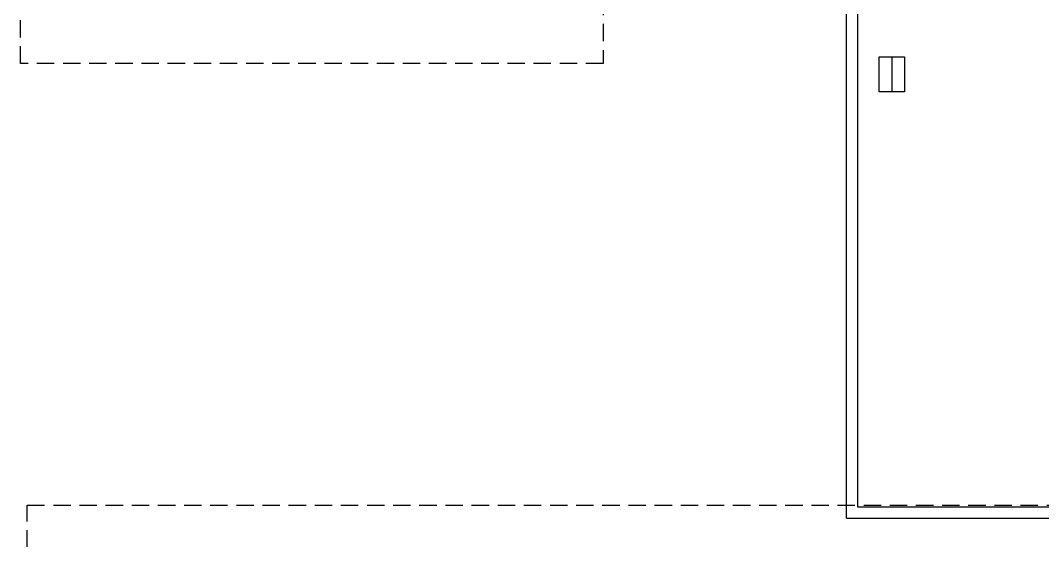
# Model space of a CAD drawing. Header units: millimetres. Extents: x 49154 to 181784, y 28275 to 149577.
# Drawn here: x 49154 to 101941, y 75325 to 102184 of the extents above; entities that cross this region are included whole.
import ezdxf

# ---------------------------------------------------------------- set-up
doc = ezdxf.new("R2010")
doc.units = ezdxf.units.MM
doc.header["$LTSCALE"] = 300
doc.linetypes.add('H1', pattern=[1.5, 1, -0.5])
doc.layers.add('A-ELE-8', color=8, linetype='Continuous')
doc.layers.add('BOUNDARY_추후 증축', color=7, linetype='H1')

msp = doc.modelspace()

# ---------------------------------------------------------------- linework, layer by layer
at = {"layer": 'A-ELE-8', "color": 251}
for p, q in [((91823.6, 76475), (91823.6, 106904.2)), ((92403.6, 77055), (92403.6, 106788.9)), ((94153.6, 100305), (94153.6, 98505)), ((123373.6, 77055), (92403.6, 77055)), ((91823.6, 76475), (123373.6, 76475))]:
    msp.add_line(p, q, dxfattribs=at)
at = {"layer": 'A-ELE-8', "color": 251, "elevation": 0}
msp.add_lwpolyline([(93503.6, 100305), (94803.6, 100305), (94803.6, 98505), (93503.6, 98505)], close=True, dxfattribs=at)
at = {"layer": 'BOUNDARY_추후 증축', "ltscale": 3, "elevation": 0}
msp.add_lwpolyline([(79253.6, 99955), (49153.6, 99955), (49153.6, 149255), (79253.6, 149255)], close=True, dxfattribs=at)
msp.add_lwpolyline([(135603.6, 75805), (135603.6, 34455), (49503.6, 34455), (49503.6, 77155), (123373.6, 77155)], dxfattribs=at)

doc.saveas('drawing.dxf')
